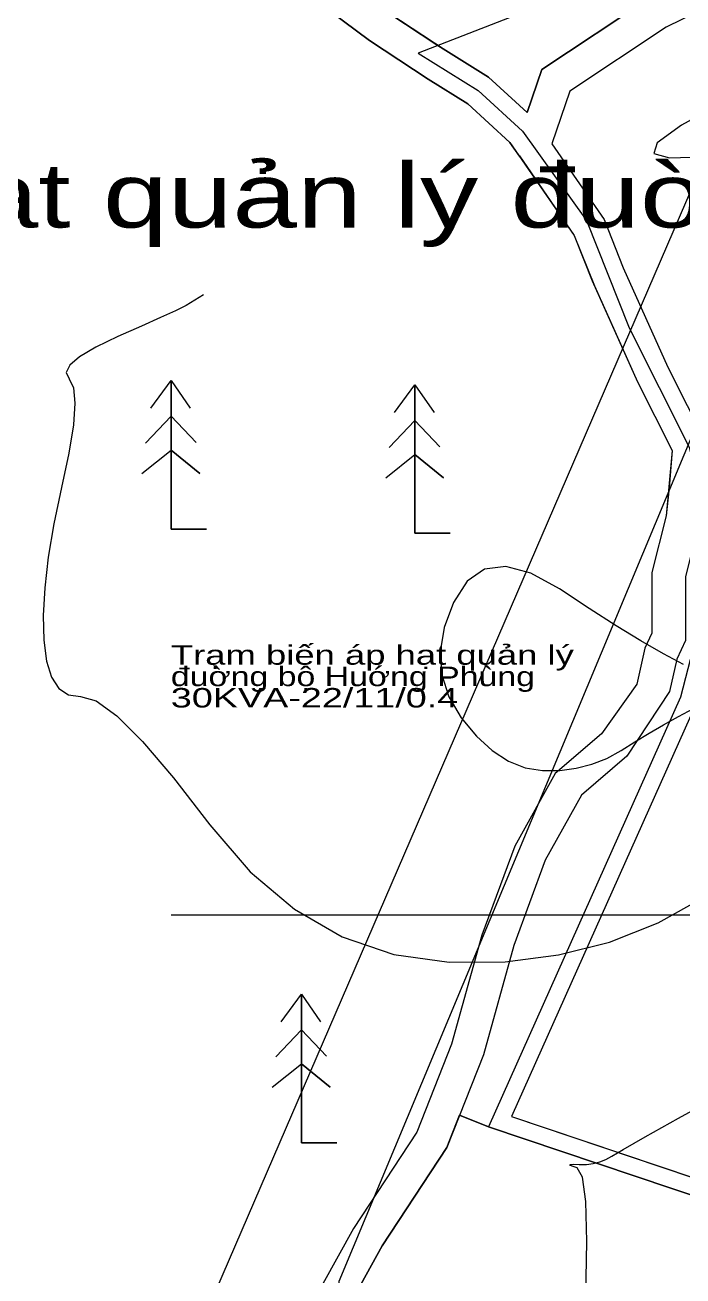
# Model space of a CAD drawing. Header units: metres. Extents: x 532950 to 537618, y 1849954 to 1853119.
# Drawn here: x 534318.6 to 534396.9, y 1852087.1 to 1852235.9 of the extents above; entities that cross this region are included whole.
import ezdxf

# ---------------------------------------------------------------- set-up
doc = ezdxf.new("R2010")
doc.units = ezdxf.units.M
doc.header["$LTSCALE"] = 3.1
for name, color, linetype, lineweight in [('10', 7, 'Continuous', 13), ('46', 7, 'Continuous', 13), ('48', 7, 'Continuous', 13), ('5', 7, 'Continuous', 13), ('53', 7, 'Continuous', 13), ('55', 7, 'Continuous', 13), ('58', 7, 'Continuous', 13)]:
    doc.layers.add(name, color=color, linetype=linetype, lineweight=lineweight)

msp = doc.modelspace()

# ---------------------------------------------------------------- linework, layer by layer
at = {"layer": '10'}
for points in [[(534426.62, 1852089.14), (534443.31, 1852155.23), (534436.47, 1852156.51), (534400.28, 1852165.99), (534400.38, 1852162.43), (534398.53, 1852155.26), (534376.5, 1852106.02)], [(534400.28, 1852165.99), (534400.38, 1852162.43), (534398.53, 1852155.26), (534376.5, 1852106.02), (534424.5, 1852089.88), (534441.59, 1852155.87), (534436.47, 1852156.51)]]:
    msp.add_lwpolyline(points, close=True, dxfattribs=at)
at = {"layer": '46'}
for points in [[(534468.58, 1852255.27), (534485.21, 1852321.12), (534468.36, 1852313.95), (534334.23, 1852264.06), (534339.82, 1852258.73), (534350.16, 1852247.96), (534354.77, 1852242.68), (534361.92, 1852237.31), (534367.76, 1852233.47), (534373.76, 1852229.71), (534378.36, 1852225.47), (534380.12, 1852230.59), (534392.91, 1852239.11), (534409.22, 1852247.12), (534424.82, 1852249.07), (534441.28, 1852247.98), (534448.33, 1852246.87), (534451.48, 1852259.68)], [(534426.06, 1852086.94), (534423.74, 1852074.59), (534422.53, 1852062.09), (534399.05, 1852063.42), (534399.05, 1852046.94), (534422.89, 1852047.05), (534347.85, 1851972.23), (534350.33, 1851986.26), (534351.5, 1852007.03), (534351.1, 1852020.67), (534347.93, 1852033.55), (534353.81, 1852051.07), (534356.89, 1852074.52), (534357.95, 1852084.9), (534361.14, 1852090.66), (534368.81, 1852102.34), (534370.33, 1852106.19), (534373.77, 1852104.83), (534426.12, 1852087.19)]]:
    msp.add_lwpolyline(points, close=True, dxfattribs=at)
msp.add_lwpolyline([(534352.04, 1852239.73), (534359.62, 1852234.04), (534366.59, 1852229.45), (534371.33, 1852226.51), (534376.31, 1852221.92), (534383.97, 1852210.85), (534386.37, 1852204.88), (534388.8, 1852199.46), (534391.48, 1852193.45), (534395.61, 1852185.27), (534394.9, 1852177.49), (534393.21, 1852170.75), (534393.21, 1852163.56), (534392.38, 1852161.74), (534391.42, 1852157.49), (534387.23, 1852151.58), (534381.69, 1852146.85), (534376.89, 1852138.21), (534372.98, 1852127.63), (534369.36, 1852114.66), (534365.24, 1852104.19), (534357.71, 1852092.73), (534354.06, 1852086.12)], dxfattribs=at)
at = {"layer": '48'}
msp.add_lwpolyline([(536135.62, 1851789.72), (535515.37, 1851926.72), (535258.5, 1851965.9), (535022.43, 1852017.88), (534680.95, 1852158.73), (534430.5, 1852265), (534355.97, 1852086.4), (534346.16, 1851984.65), (534462.32, 1851750.84), (534498.61, 1851623.52), (534531.7, 1851526.54), (534597.02, 1851432.26), (534785.89, 1851296.54), (534919.77, 1851224.01), (534977.2, 1851164.91), (535024.78, 1851103.67), (535103, 1851049.67), (535187.68, 1851009.38), (535275.9, 1851002), (535384.77, 1851022.15), (535615.71, 1851282.83), (535719.74, 1851373.89), (535864.1, 1851423.04), (536000.85, 1851463.59)], dxfattribs=at)
at = {"layer": '5'}
msp.add_lwpolyline([(534443.25, 1852146.86), (534463.79, 1852221.88), (534466.71, 1852232.55), (534468.99, 1852246.25), (534429.04, 1852257.3), (534365.39, 1852232.55), (534372.55, 1852228.11), (534377.82, 1852223.26), (534385.43, 1852212.62), (534390.49, 1852199.87), (534397.65, 1852185.67), (534401.25, 1852171.92), (534400.65, 1852167.83)], close=True, dxfattribs=at)
at = {"layer": '53'}
msp.add_lwpolyline([(534443.8, 1852157.17), (534436.91, 1852158.46), (534398.21, 1852168.59), (534398.37, 1852162.66), (534396.63, 1852155.92), (534373.77, 1852104.83), (534426.12, 1852087.19)], close=True, dxfattribs=at)
msp.add_lwpolyline([(534426.06, 1852086.94), (534426.12, 1852087.19), (534373.77, 1852104.83), (534370.33, 1852106.19), (534368.81, 1852102.34), (534361.14, 1852090.66), (534357.95, 1852084.9)], dxfattribs=at)
at = {"layer": '55'}
for p, q in [((534336.02, 1852193.59), (534336.02, 1852175.92)), ((534365.02, 1852193.09), (534365.02, 1852175.42)), ((534332.96, 1852186.15), (534336.02, 1852189.35)), ((534339, 1852186.21), (534336.02, 1852189.35)), ((534361.96, 1852185.65), (534365.02, 1852188.85)), ((534368, 1852185.71), (534365.02, 1852188.85)), ((534332.54, 1852182.52), (534336.02, 1852185.3)), ((534339.43, 1852182.53), (534336.02, 1852185.3)), ((534361.54, 1852182.02), (534365.02, 1852184.8)), ((534368.43, 1852182.03), (534365.02, 1852184.8)), ((534336.02, 1852175.92), (534340.22, 1852175.92)), ((534365.02, 1852175.42), (534369.22, 1852175.42)), ((534351.52, 1852120.59), (534351.52, 1852102.92)), ((534348.46, 1852113.15), (534351.52, 1852116.35)), ((534354.5, 1852113.21), (534351.52, 1852116.35)), ((534348.04, 1852109.52), (534351.52, 1852112.3)), ((534354.93, 1852109.53), (534351.52, 1852112.3)), ((534351.52, 1852102.92), (534355.72, 1852102.92))]:
    msp.add_line(p, q, dxfattribs=at)
for points in [[(534448.33, 1852246.87), (534441.28, 1852247.98), (534433.05, 1852248.53), (534424.82, 1852249.07), (534409.22, 1852247.12), (534392.91, 1852239.11), (534380.12, 1852230.59), (534378.36, 1852225.47), (534373.76, 1852229.71), (534367.76, 1852233.47), (534361.92, 1852237.31), (534354.77, 1852242.68), (534352.47, 1852245.32), (534350.16, 1852247.96), (534344.99, 1852253.34), (534339.82, 1852258.73), (534334.23, 1852264.06), (534468.36, 1852313.95), (534480.27, 1852319.01), (534488.54, 1852322.53), (534484.07, 1852308.57), (534478, 1852281.32), (534472, 1852254.38), (534451.48, 1852259.68)], [(534435.03, 1852302.36), (534325.72, 1852049.19), (534353.84, 1851932.14), (534451.76, 1851760.49), (534494.46, 1851609.32), (534521.83, 1851454.43), (534874.06, 1851297.73), (534980.01, 1851227.29), (535025.25, 1851130.42), (535137.96, 1851046.53), (535351.9, 1851022.3), (535580.64, 1851242.44), (535635.18, 1851288.02), (535713.41, 1851370.26), (536002.4, 1851411.83), (536158.14, 1851571.22), (536125.75, 1851798.92), (536134.25, 1851845.92), (534499.31, 1852312.5)], [(534443.25, 1852146.86), (534463.79, 1852221.88), (534466.71, 1852232.55), (534468.99, 1852246.25), (534429.04, 1852257.3), (534365.39, 1852232.55), (534372.55, 1852228.11), (534377.82, 1852223.26), (534385.43, 1852212.62), (534390.49, 1852199.87), (534397.65, 1852185.67), (534401.25, 1852171.92), (534400.65, 1852167.83)], [(534443.25, 1852146.86), (534463.79, 1852221.88), (534466.71, 1852232.55), (534468.99, 1852246.25), (534429.04, 1852257.3), (534365.39, 1852232.55), (534372.55, 1852228.11), (534377.82, 1852223.26), (534385.43, 1852212.62), (534390.49, 1852199.87), (534397.65, 1852185.67), (534401.25, 1852171.92), (534400.65, 1852167.83)]]:
    msp.add_lwpolyline(points, close=True, dxfattribs=at)
for points in [[(534378.36, 1852225.47), (534373.76, 1852229.71), (534368.75, 1852232.82), (534361.92, 1852237.31), (534354.77, 1852242.68), (534350.16, 1852247.96), (534339.82, 1852258.73), (534334.23, 1852264.06)], [(534378.36, 1852225.47), (534373.76, 1852229.71), (534368.75, 1852232.82), (534361.92, 1852237.31), (534354.77, 1852242.68), (534350.16, 1852247.96), (534339.82, 1852258.73), (534334.23, 1852264.06)], [(534377.47, 1852220.3), (534376.31, 1852221.92), (534371.33, 1852226.51), (534366.59, 1852229.45), (534359.62, 1852234.04), (534352.04, 1852239.73), (534347.21, 1852245.25), (534336.99, 1852255.89), (534331.47, 1852261.17)], [(534377.47, 1852220.3), (534376.31, 1852221.92), (534371.33, 1852226.51), (534366.59, 1852229.45), (534359.62, 1852234.04), (534352.04, 1852239.73), (534347.21, 1852245.25), (534336.99, 1852255.89), (534331.47, 1852261.17)], [(534457.6, 1852245.41), (534441.28, 1852247.98), (534424.82, 1852249.07), (534409.22, 1852247.12), (534392.91, 1852239.11), (534380.12, 1852230.59), (534378.36, 1852225.47)], [(534457.6, 1852245.41), (534441.28, 1852247.98), (534424.82, 1852249.07), (534409.22, 1852247.12), (534392.91, 1852239.11), (534380.12, 1852230.59), (534378.36, 1852225.47)], [(534457.76, 1852242.13), (534440.89, 1852244), (534424.93, 1852245.06), (534410.38, 1852243.24), (534394.91, 1852235.64), (534383.46, 1852228.01), (534381.32, 1852221.77)], [(534457.76, 1852242.13), (534440.89, 1852244), (534424.93, 1852245.06), (534410.38, 1852243.24), (534394.91, 1852235.64), (534383.46, 1852228.01), (534381.32, 1852221.77)], [(534402.14, 1852226.95), (534396.75, 1852223.98), (534393.85, 1852221.87), (534393.44, 1852220.61), (534395.31, 1852220.09), (534399.22, 1852220.21)], [(534381.32, 1852221.77), (534387.52, 1852212.75), (534389.8, 1852207.02), (534395.09, 1852195.17), (534399.69, 1852186.06), (534399.23, 1852180.45), (534398.85, 1852176.79), (534397.21, 1852170.25), (534397.21, 1852167), (534397.21, 1852162.69), (534396.19, 1852160.46), (534395.32, 1852156.6)], [(534381.32, 1852221.77), (534387.52, 1852212.75), (534389.8, 1852207.02), (534395.09, 1852195.17), (534399.69, 1852186.06), (534399.23, 1852180.45), (534398.85, 1852176.79), (534397.21, 1852170.25), (534397.21, 1852167), (534397.21, 1852162.69), (534396.19, 1852160.46), (534395.32, 1852156.6)], [(534377.45, 1852220.33), (534383.97, 1852210.85), (534386.11, 1852205.46), (534391.48, 1852193.45), (534395.61, 1852185.27), (534395.25, 1852180.82), (534394.9, 1852177.49), (534393.21, 1852170.75), (534393.21, 1852167), (534393.21, 1852163.56), (534392.38, 1852161.74), (534391.42, 1852157.49)], [(534339.85, 1852203.78), (534337.79, 1852202.53), (534336.52, 1852201.9), (534334.74, 1852201.08), (534332.47, 1852200.05), (534329.69, 1852198.83), (534327.04, 1852197.56), (534325.13, 1852196.43), (534323.96, 1852195.42), (534323.54, 1852194.54), (534323.87, 1852193.79), (534324.39, 1852192.72), (534324.56, 1852190.89), (534324.39, 1852188.31), (534323.86, 1852184.96), (534322.99, 1852180.86), (534322.07, 1852176.55), (534321.4, 1852172.58), (534320.97, 1852168.95), (534320.79, 1852165.66), (534320.87, 1852162.71), (534321.2, 1852160.22), (534321.8, 1852158.31), (534322.67, 1852156.97), (534323.81, 1852156.21), (534325.23, 1852156.02), (534327.08, 1852155.49), (534329.55, 1852153.7), (534332.62, 1852150.64), (534336.31, 1852146.33), (534340.6, 1852140.75), (534345.42, 1852135.13), (534350.68, 1852130.69), (534356.38, 1852127.42), (534362.52, 1852125.33), (534369.09, 1852124.41), (534375.74, 1852124.46), (534382.11, 1852125.26), (534388.18, 1852126.8), (534393.96, 1852129.1), (534399.45, 1852132.15)], [(534333.59, 1852190.3), (534336.02, 1852193.59), (534338.29, 1852190.3)], [(534333.59, 1852190.3), (534336.02, 1852193.59), (534338.29, 1852190.3)], [(534340.22, 1852175.92), (534336.02, 1852175.92), (534336.02, 1852193.59)], [(534362.59, 1852189.8), (534365.02, 1852193.09), (534367.29, 1852189.8)], [(534362.59, 1852189.8), (534365.02, 1852193.09), (534367.29, 1852189.8)], [(534369.22, 1852175.42), (534365.02, 1852175.42), (534365.02, 1852193.09)], [(534332.96, 1852186.15), (534336.02, 1852189.35), (534339, 1852186.21)], [(534361.96, 1852185.65), (534365.02, 1852188.85), (534368, 1852185.71)], [(534332.54, 1852182.52), (534336.02, 1852185.3), (534339.43, 1852182.53)], [(534361.54, 1852182.02), (534365.02, 1852184.8), (534368.43, 1852182.03)], [(534396.99, 1852159.82), (534394.59, 1852161.09), (534391.91, 1852162.62), (534388.96, 1852164.42), (534385.73, 1852166.48), (534382.23, 1852168.8), (534378.81, 1852170.69), (534375.84, 1852171.48), (534373.31, 1852171.17), (534371.23, 1852169.74), (534369.59, 1852167.21), (534368.49, 1852164.2), (534368.04, 1852161.32), (534368.22, 1852158.57), (534369.05, 1852155.96), (534370.51, 1852153.48), (534372.33, 1852151.3), (534374.2, 1852149.59), (534376.14, 1852148.33), (534378.14, 1852147.54), (534380.2, 1852147.21), (534382.25, 1852147.22), (534384.21, 1852147.47), (534386.07, 1852147.94), (534387.85, 1852148.65), (534389.54, 1852149.59), (534391.2, 1852150.63), (534392.89, 1852151.65), (534394.61, 1852152.65), (534396.36, 1852153.63), (534398.15, 1852154.59)], [(534336.03, 1852130.03), (534405.39, 1852130.03), (534429.75, 1852157.61), (534427.66, 1852156.45)], [(534391.42, 1852157.49), (534387.23, 1852151.58), (534381.69, 1852146.85), (534376.89, 1852138.21), (534372.98, 1852127.63), (534369.36, 1852114.66), (534365.24, 1852104.19), (534357.71, 1852092.73), (534354.06, 1852086.12), (534352.92, 1852074.99), (534349.9, 1852051.97), (534343.77, 1852033.72), (534342.72, 1852019.6), (534345.65, 1852005.86), (534345.35, 1851988.6), (534341.26, 1851961.69)], [(534395.32, 1852156.6), (534390.24, 1852148.89), (534384.84, 1852144.28), (534380.53, 1852136.54), (534376.79, 1852126.4), (534373.16, 1852113.39), (534368.81, 1852102.34), (534361.14, 1852090.66), (534357.95, 1852084.9), (534356.89, 1852074.52), (534353.81, 1852051.07), (534347.93, 1852033.55), (534351.1, 1852020.67), (534351.5, 1852007.03), (534350.33, 1851986.26), (534346.82, 1851966.37)], [(534349.09, 1852117.3), (534351.52, 1852120.59), (534353.79, 1852117.3)], [(534349.09, 1852117.3), (534351.52, 1852120.59), (534353.79, 1852117.3)], [(534355.72, 1852102.92), (534351.52, 1852102.92), (534351.52, 1852120.59)], [(534348.46, 1852113.15), (534351.52, 1852116.35), (534354.5, 1852113.21)], [(534348.04, 1852109.52), (534351.52, 1852112.3), (534354.93, 1852109.53)], [(534385.36, 1852084.63), (534385.47, 1852091.18), (534385.34, 1852095.91), (534384.95, 1852098.84), (534384.31, 1852099.94), (534383.71, 1852100.12), (534383.43, 1852100.24), (534383.48, 1852100.32), (534383.86, 1852100.35), (534384.57, 1852100.33), (534385.42, 1852100.34), (534386.23, 1852100.44), (534387.01, 1852100.64), (534387.74, 1852100.93), (534388.45, 1852101.32), (534389.78, 1852102.12), (534392.43, 1852103.62), (534396.39, 1852105.83), (534401.66, 1852108.75)]]:
    msp.add_lwpolyline(points, dxfattribs=at)
at = {"layer": '58'}
msp.add_lwpolyline([(534352.04, 1852239.73), (534359.62, 1852234.04), (534366.59, 1852229.45), (534371.33, 1852226.51), (534376.31, 1852221.92), (534383.97, 1852210.85), (534386.37, 1852204.88), (534388.8, 1852199.46), (534391.48, 1852193.45), (534395.61, 1852185.27), (534394.9, 1852177.49), (534393.21, 1852170.75), (534393.21, 1852163.56), (534392.38, 1852161.74), (534391.42, 1852157.49), (534387.23, 1852151.58), (534381.69, 1852146.85), (534376.89, 1852138.21), (534372.98, 1852127.63), (534369.36, 1852114.66), (534365.24, 1852104.19), (534357.71, 1852092.73), (534354.06, 1852086.12)], dxfattribs=at)

# ---------------------------------------------------------------- texts
at = {"layer": '55'}
for s, height, width, p in [('Hạt quản lý đuờng bộ Huớng Phùng', 7.668, 1.35, (534302.52, 1852211.8)), ('Trạm biến áp hạt quản lý ', 2.315, 1.4, (534335.98, 1852159.79)), ('đuờng bộ Huớng Phùng', 2.315, 1.3, (534335.98, 1852157.24)), ('30KVA-22/11/0.4', 2.315, 1.45, (534335.98, 1852154.7))]:
    msp.add_text(s, height=height, dxfattribs=dict(at, width=width)).set_placement(p)

doc.saveas('drawing.dxf')
